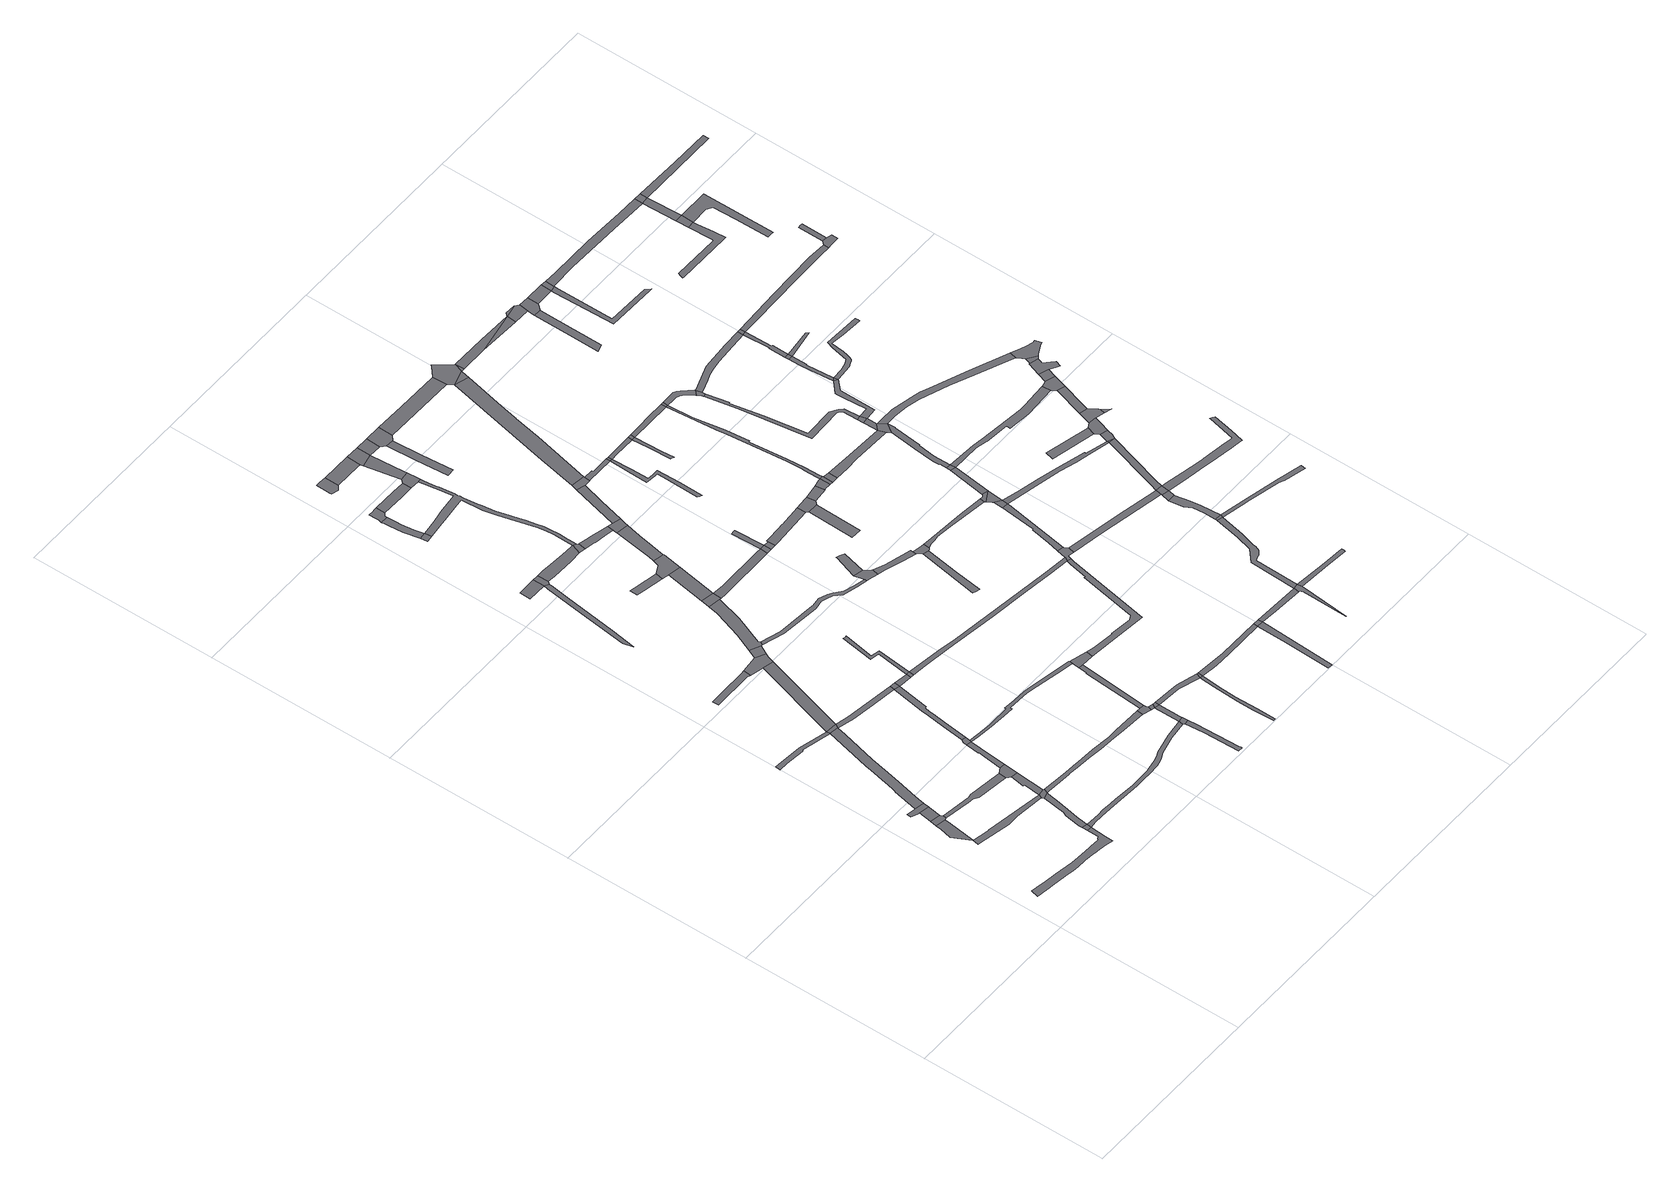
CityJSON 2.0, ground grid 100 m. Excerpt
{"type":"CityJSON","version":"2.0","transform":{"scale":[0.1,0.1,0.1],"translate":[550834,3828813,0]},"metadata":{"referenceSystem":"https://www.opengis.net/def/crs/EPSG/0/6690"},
"CityObjects":{
"road1":{"type":"Road","attributes":{"RoadStructureAttribute.sectionType":"1"},"geometry":[{"type":"MultiSurface","lod":"1","boundaries":[[[0,1,2,3,4,5,6,7,8,9,10,11,12,13,14,15,16,17,18,19,20,21,22,23,24,25,26,27,28,29]]]}]},
"road2":{"type":"Road","attributes":{"function":"3","RoadStructureAttribute.sectionType":"1"},"geometry":[{"type":"MultiSurface","lod":"1","boundaries":[[[30,31,32,33,34,35,36]]]}]},
"road3":{"type":"Road","geometry":[{"type":"MultiSurface","lod":"1","boundaries":[[[37,30,36,38,39,40]]]}]},
"road4":{"type":"Road","attributes":{"function":"3","RoadStructureAttribute.sectionType":"1"},"geometry":[{"type":"MultiSurface","lod":"1","boundaries":[[[41,42,37,40,43,44]]]}]},
"road5":{"type":"Road","geometry":[{"type":"MultiSurface","lod":"1","boundaries":[[[45,46,47,48,41,44,49,50]]]}]},
"road6":{"type":"Road","attributes":{"RoadStructureAttribute.sectionType":"1"},"geometry":[{"type":"MultiSurface","lod":"1","boundaries":[[[51,52,33,53,54,55,56,57,58,59,60]]]}]},
"road7":{"type":"Road","attributes":{"RoadStructureAttribute.sectionType":"1"},"geometry":[{"type":"MultiSurface","lod":"1","boundaries":[[[61,62,63,64,65,66,67,68,69,70]]]}]},
"road8":{"type":"Road","attributes":{"RoadStructureAttribute.sectionType":"1"},"geometry":[{"type":"MultiSurface","lod":"1","boundaries":[[[71,72,39,38,73,74,75,76,77]]]}]},
"road9":{"type":"Road","geometry":[{"type":"MultiSurface","lod":"1","boundaries":[[[78,0,29,79]]]}]},
"road10":{"type":"Road","attributes":{"function":"3","RoadStructureAttribute.sectionType":"1"},"geometry":[{"type":"MultiSurface","lod":"1","boundaries":[[[69,80,81,82,83,84,85,86,87,50,49,88,89,90,91,92,93,94]]]}]},
"road11":{"type":"Road","attributes":{"RoadStructureAttribute.sectionType":"1"},"geometry":[{"type":"MultiSurface","lod":"1","boundaries":[[[95,96,97,98,99,100,101,102,103,104,105,78,79]]]}]},
"road12":{"type":"Road","geometry":[{"type":"MultiSurface","lod":"1","boundaries":[[[106,60,59,107,108,101,100,109]]]}]},
"road13":{"type":"Road","attributes":{"RoadStructureAttribute.sectionType":"1"},"geometry":[{"type":"MultiSurface","lod":"1","boundaries":[[[110,111,112,60,106,113,114]]]}]},
"road14":{"type":"Road","geometry":[{"type":"MultiSurface","lod":"1","boundaries":[[[70,69,94,115]]]}]},
"road15":{"type":"Road","geometry":[{"type":"MultiSurface","lod":"1","boundaries":[[[116,77,76,110,114,117,118]]]}]},
"road16":{"type":"Road","attributes":{"RoadStructureAttribute.sectionType":"1"},"geometry":[{"type":"MultiSurface","lod":"1","boundaries":[[[119,120,121,122,123,124,125]]]}]},
"road17":{"type":"Road","attributes":{"RoadStructureAttribute.sectionType":"1"},"geometry":[{"type":"MultiSurface","lod":"1","boundaries":[[[126,127,128,116,118,129,130]]]}]},
"road18":{"type":"Road","attributes":{"function":"3","RoadStructureAttribute.sectionType":"1"},"geometry":[{"type":"MultiSurface","lod":"1","boundaries":[[[131,132,70,115,133,134]]]}]},
"road19":{"type":"Road","geometry":[{"type":"MultiSurface","lod":"1","boundaries":[[[135,136,126,130,137,138]]]}]},
"road20":{"type":"Road","attributes":{"RoadStructureAttribute.sectionType":"1"},"geometry":[{"type":"MultiSurface","lod":"1","boundaries":[[[139,115,94,140,141,142,143,144]]]}]},
"road21":{"type":"Road","attributes":{"RoadStructureAttribute.sectionType":"1"},"geometry":[{"type":"MultiSurface","lod":"1","boundaries":[[[145,146,147,148,149,150,151,152,153,154,155,156,157,158,79,29,159,160,161,162,163,164,165,166,167,168,169,170,171,172,173,174,175]]]}]},
"road22":{"type":"Road","attributes":{"RoadStructureAttribute.sectionType":"1"},"geometry":[{"type":"MultiSurface","lod":"1","boundaries":[[[143,176,177,178,135,138,179,180,181,182,183,184,185]]]}]},
"road23":{"type":"Road","geometry":[{"type":"MultiSurface","lod":"1","boundaries":[[[186,119,125,131,134,187,188]]]}]},
"road24":{"type":"Road","attributes":{"RoadStructureAttribute.sectionType":"1"},"geometry":[{"type":"MultiSurface","lod":"1","boundaries":[[[189,190,191,192,193,194,195,196,197]]]}]},
"road25":{"type":"Road","attributes":{"RoadStructureAttribute.sectionType":"1"},"geometry":[{"type":"MultiSurface","lod":"1","boundaries":[[[198,199,200,201,202,203,204,205,109,100,206,207,208,209,210,211,212,213,214,215,216,217]]]}]},
"road26":{"type":"Road","attributes":{"RoadStructureAttribute.sectionType":"1"},"geometry":[{"type":"MultiSurface","lod":"1","boundaries":[[[218,219,220,189]]]}]},
"road27":{"type":"Road","geometry":[{"type":"MultiSurface","lod":"1","boundaries":[[[221,186,188,222]]]}]},
"road28":{"type":"Road","geometry":[{"type":"MultiSurface","lod":"1","boundaries":[[[144,143,185,223]]]}]},
"road29":{"type":"Road","geometry":[{"type":"MultiSurface","lod":"1","boundaries":[[[224,218,189,197,225,226]]]}]},
"road30":{"type":"Road","attributes":{"RoadStructureAttribute.sectionType":"1"},"geometry":[{"type":"MultiSurface","lod":"1","boundaries":[[[223,185,227,228]]]}]},
"road31":{"type":"Road","geometry":[{"type":"MultiSurface","lod":"1","boundaries":[[[228,227,229,230]]]}]},
"road32":{"type":"Road","attributes":{"function":"3","RoadStructureAttribute.sectionType":"1"},"geometry":[{"type":"MultiSurface","lod":"1","boundaries":[[[231,232,233,234,221,222,235,236,237,238,239,240]]]}]},
"road33":{"type":"Road","geometry":[{"type":"MultiSurface","lod":"1","boundaries":[[[241,242,243,244]]]}]},
"road34":{"type":"Road","attributes":{"RoadStructureAttribute.sectionType":"1"},"geometry":[{"type":"MultiSurface","lod":"1","boundaries":[[[245,246,247,248,249,250,251,252,253,254,255,137,130,256,257,258,259,260,261,262,263,264,265,266,267]]]}]},
"road35":{"type":"Road","attributes":{"RoadStructureAttribute.sectionType":"1"},"geometry":[{"type":"MultiSurface","lod":"1","boundaries":[[[268,269,270,271,272,273,274,275,276,277,242,241]]]}]},
"road36":{"type":"Road","attributes":{"RoadStructureAttribute.sectionType":"1"},"geometry":[{"type":"MultiSurface","lod":"1","boundaries":[[[278,279,280,281,282,283,284,228,230]]]}]},
"road37":{"type":"Road","geometry":[{"type":"MultiSurface","lod":"1","boundaries":[[[285,286,287,288,289,273,272,290,291,292,293,294,295]]]}]},
"road38":{"type":"Road","attributes":{"RoadStructureAttribute.sectionType":"1"},"geometry":[{"type":"MultiSurface","lod":"1","boundaries":[[[296,297,298,299,224,226,300,301,302,303]]]}]},
"road39":{"type":"Road","geometry":[{"type":"MultiSurface","lod":"1","boundaries":[[[304,305,306,307,308,309,310,311,312,313]]]}]},
"road40":{"type":"Road","geometry":[{"type":"MultiSurface","lod":"1","boundaries":[[[314,231,240,315,316]]]}]},
"road41":{"type":"Road","attributes":{"RoadStructureAttribute.sectionType":"1"},"geometry":[{"type":"MultiSurface","lod":"1","boundaries":[[[317,318,319,320,321,322,323,324]]]}]},
"road42":{"type":"Road","geometry":[{"type":"MultiSurface","lod":"1","boundaries":[[[325,326,327,328,329,330,331,332,333,334,335]]]}]},
"road43":{"type":"Road","attributes":{"RoadStructureAttribute.sectionType":"1"},"geometry":[{"type":"MultiSurface","lod":"1","boundaries":[[[336,337,338,339,340,341,342,343,344,345,346,347,348,349,350,351,352,353,354,355,356,357,358,359,360,361,362,363,364,365,366,367,368,369,370,371,372,241,244,373,374,375,376,377,378,379,380,381,382,383,384,303,385]]]}]},
"road44":{"type":"Road","geometry":[{"type":"MultiSurface","lod":"1","boundaries":[[[386,145,175,321,320]]]}]},
"road45":{"type":"Road","attributes":{"RoadStructureAttribute.sectionType":"1"},"geometry":[{"type":"MultiSurface","lod":"1","boundaries":[[[387,314,316,388]]]}]},
"road46":{"type":"Road","geometry":[{"type":"MultiSurface","lod":"1","boundaries":[[[217,216,389,390,391,392,393,394]]]}]},
"road47":{"type":"Road","attributes":{"RoadStructureAttribute.sectionType":"1"},"geometry":[{"type":"MultiSurface","lod":"1","boundaries":[[[395,293,292,396,397,398]]]}]},
"road48":{"type":"Road","attributes":{"RoadStructureAttribute.sectionType":"1"},"geometry":[{"type":"MultiSurface","lod":"1","boundaries":[[[399,145,386,400,401]]]}]},
"road49":{"type":"Road","geometry":[{"type":"MultiSurface","lod":"1","boundaries":[[[303,302,402,403,404,385]]]}]},
"road50":{"type":"Road","attributes":{"RoadStructureAttribute.sectionType":"1"},"geometry":[{"type":"MultiSurface","lod":"1","boundaries":[[[390,389,399,405]]]}]},
"road51":{"type":"Road","attributes":{"RoadStructureAttribute.sectionType":"1"},"geometry":[{"type":"MultiSurface","lod":"1","boundaries":[[[406,407,408,409,410,411,412,413,236,235,414,415,416,417,418,419,420,421,422,423,424]]]}]},
"road52":{"type":"Road","geometry":[{"type":"MultiSurface","lod":"1","boundaries":[[[405,399,401,425]]]}]},
"road53":{"type":"Road","geometry":[{"type":"MultiSurface","lod":"1","boundaries":[[[426,427,428,313,312,387,388,429,430]]]}]},
"road54":{"type":"Road","attributes":{"RoadStructureAttribute.sectionType":"1"},"geometry":[{"type":"MultiSurface","lod":"1","boundaries":[[[431,432,433,394,393,434]]]}]},
"road55":{"type":"Road","attributes":{"RoadStructureAttribute.sectionType":"1"},"geometry":[{"type":"MultiSurface","lod":"1","boundaries":[[[335,334,435,436,437,438]]]}]},
"road56":{"type":"Road","attributes":{"RoadStructureAttribute.sectionType":"1"},"geometry":[{"type":"MultiSurface","lod":"1","boundaries":[[[439,440,403,402,441,442,443,444,445,446]]]}]},
"road57":{"type":"Road","attributes":{"function":"3","RoadStructureAttribute.sectionType":"1"},"geometry":[{"type":"MultiSurface","lod":"1","boundaries":[[[447,448,449,316,315,450,451,452]]]}]},
"road58":{"type":"Road","geometry":[{"type":"MultiSurface","lod":"1","boundaries":[[[453,454,455,398,397,359,358]]]}]},
"road59":{"type":"Road","attributes":{"RoadStructureAttribute.sectionType":"1"},"geometry":[{"type":"MultiSurface","lod":"1","boundaries":[[[456,457,426,430,458,459,460]]]}]},
"road60":{"type":"Road","attributes":{"RoadStructureAttribute.sectionType":"1"},"geometry":[{"type":"MultiSurface","lod":"1","boundaries":[[[461,425,401,462,463,464]]]}]},
"road61":{"type":"Road","attributes":{"RoadStructureAttribute.sectionType":"1"},"geometry":[{"type":"MultiSurface","lod":"1","boundaries":[[[465,466,467,455,454]]]}]},
"road62":{"type":"Road","geometry":[{"type":"MultiSurface","lod":"1","boundaries":[[[267,266,431,434,468,469]]]}]},
"road63":{"type":"Road","geometry":[{"type":"MultiSurface","lod":"1","boundaries":[[[438,437,467,466,470]]]}]},
"road64":{"type":"Road","attributes":{"RoadStructureAttribute.sectionType":"1"},"geometry":[{"type":"MultiSurface","lod":"1","boundaries":[[[463,471,472,473,474,475,476,477,478,479]]]}]},
"road65":{"type":"Road","geometry":[{"type":"MultiSurface","lod":"1","boundaries":[[[446,445,456,460,480,481,482]]]}]},
"road66":{"type":"Road","attributes":{"RoadStructureAttribute.sectionType":"1"},"geometry":[{"type":"MultiSurface","lod":"1","boundaries":[[[470,466,483,484]]]}]},
"road67":{"type":"Road","geometry":[{"type":"MultiSurface","lod":"1","boundaries":[[[464,463,479,485]]]}]},
"road68":{"type":"Road","attributes":{"RoadStructureAttribute.sectionType":"1"},"geometry":[{"type":"MultiSurface","lod":"1","boundaries":[[[486,487,488,489,490,491]]]}]},
"road69":{"type":"Road","attributes":{"RoadStructureAttribute.sectionType":"1"},"geometry":[{"type":"MultiSurface","lod":"1","boundaries":[[[492,493,494,495,496,230,229,497,498,499,500,501,502,503,504]]]}]},
"road70":{"type":"Road","attributes":{"RoadStructureAttribute.sectionType":"1"},"geometry":[{"type":"MultiSurface","lod":"1","boundaries":[[[505,482,481,506,507]]]}]},
"road71":{"type":"Road","geometry":[{"type":"MultiSurface","lod":"1","boundaries":[[[452,451,508,509]]]}]},
"road72":{"type":"Road","geometry":[{"type":"MultiSurface","lod":"1","boundaries":[[[510,511,424,423,512,513,514,515,516,517]]]}]},
"road73":{"type":"Road","geometry":[{"type":"MultiSurface","lod":"1","boundaries":[[[484,483,486,491,518,519]]]}]},
"road74":{"type":"Road","geometry":[{"type":"MultiSurface","lod":"1","boundaries":[[[520,521,522,452,509]]]}]},
"road75":{"type":"Road","attributes":{"function":"3","RoadStructureAttribute.sectionType":"1"},"geometry":[{"type":"MultiSurface","lod":"1","boundaries":[[[509,508,523,524]]]}]},
"road76":{"type":"Road","geometry":[{"type":"MultiSurface","lod":"1","boundaries":[[[525,526,527,528,510,517]]]}]},
"road77":{"type":"Road","geometry":[{"type":"MultiSurface","lod":"1","boundaries":[[[529,505,507,530,531,532,533]]]}]},
"road78":{"type":"Road","attributes":{"RoadStructureAttribute.sectionType":"1"},"geometry":[{"type":"MultiSurface","lod":"1","boundaries":[[[534,535,514,513,536,537,538,539,540]]]}]},
"road79":{"type":"Road","attributes":{"RoadStructureAttribute.sectionType":"1"},"geometry":[{"type":"MultiSurface","lod":"1","boundaries":[[[541,542,485,479,543,544,545,546,547,548]]]}]},
"road80":{"type":"Road","attributes":{"function":"3","RoadStructureAttribute.sectionType":"1"},"geometry":[{"type":"MultiSurface","lod":"1","boundaries":[[[549,550,551,552,553,554,555,556,524,523,557,558]]]}]},
"road81":{"type":"Road","attributes":{"RoadStructureAttribute.sectionType":"1"},"geometry":[{"type":"MultiSurface","lod":"1","boundaries":[[[503,559,560,561,562,563,564,565,566,567,469,468,568,569,570,571,572]]]}]},
"road82":{"type":"Road","attributes":{"RoadStructureAttribute.sectionType":"1"},"geometry":[{"type":"MultiSurface","lod":"1","boundaries":[[[573,574,575,576,577,578,579,580]]]}]},
"road83":{"type":"Road","attributes":{"RoadStructureAttribute.sectionType":"1"},"geometry":[{"type":"MultiSurface","lod":"1","boundaries":[[[581,582,531,530,583,584,585]]]}]},
"road84":{"type":"Road","attributes":{"RoadStructureAttribute.sectionType":"1"},"geometry":[{"type":"MultiSurface","lod":"1","boundaries":[[[584,586,587,588,589,590,591,592,593,594,595,596,597,598,599,600]]]}]},
"road85":{"type":"Road","geometry":[{"type":"MultiSurface","lod":"1","boundaries":[[[601,540,539,602,573,580,603,604,605]]]}]},
"road86":{"type":"Road","attributes":{"RoadStructureAttribute.sectionType":"1"},"geometry":[{"type":"MultiSurface","lod":"1","boundaries":[[[606,607,519,518,608,609]]]}]},
"road87":{"type":"Road","geometry":[{"type":"MultiSurface","lod":"1","boundaries":[[[585,584,600,610]]]}]},
"road88":{"type":"Road","attributes":{"RoadStructureAttribute.sectionType":"1"},"geometry":[{"type":"MultiSurface","lod":"1","boundaries":[[[611,612,613,614,615]]]}]},
"road89":{"type":"Road","attributes":{"RoadStructureAttribute.sectionType":"1"},"geometry":[{"type":"MultiSurface","lod":"1","boundaries":[[[616,617,529,533,618,619,620,621,622,623]]]}]},
"road90":{"type":"Road","attributes":{"RoadStructureAttribute.sectionType":"1"},"geometry":[{"type":"MultiSurface","lod":"1","boundaries":[[[547,624,625,626,627,628]]]}]},
"road91":{"type":"Road","geometry":[{"type":"MultiSurface","lod":"1","boundaries":[[[629,630,549,558,611,615,631]]]}]},
"road92":{"type":"Road","attributes":{"RoadStructureAttribute.sectionType":"1"},"geometry":[{"type":"MultiSurface","lod":"1","boundaries":[[[632,633,610,600,634,635]]]}]},
"road93":{"type":"Road","geometry":[{"type":"MultiSurface","lod":"1","boundaries":[[[548,547,628,636]]]}]},
"road94":{"type":"Road","geometry":[{"type":"MultiSurface","lod":"1","boundaries":[[[635,637,638,639,640,641,642,643]]]}]},
"road95":{"type":"Road","attributes":{"function":"3","RoadStructureAttribute.sectionType":"1"},"geometry":[{"type":"MultiSurface","lod":"1","boundaries":[[[644,629,631,645]]]}]},
"road96":{"type":"Road","geometry":[{"type":"MultiSurface","lod":"1","boundaries":[[[646,632,635,643]]]}]},
"road97":{"type":"Road","attributes":{"RoadStructureAttribute.sectionType":"1"},"geometry":[{"type":"MultiSurface","lod":"1","boundaries":[[[647,648,605,604,649,650,651,652,653,654,655]]]}]},
"road98":{"type":"Road","geometry":[{"type":"MultiSurface","lod":"1","boundaries":[[[656,504,503,572,657,658,659,660]]]}]},
"road99":{"type":"Road","attributes":{"function":"3","RoadStructureAttribute.sectionType":"1"},"geometry":[{"type":"MultiSurface","lod":"1","boundaries":[[[661,662,644,645,663,664]]]}]},
"road100":{"type":"Road","attributes":{"RoadStructureAttribute.sectionType":"1"},"geometry":[{"type":"MultiSurface","lod":"1","boundaries":[[[665,616,623]]]}]},
"road101":{"type":"Road","geometry":[{"type":"MultiSurface","lod":"1","boundaries":[[[661,664,666,667]]]}]},
"road102":{"type":"Road","attributes":{"RoadStructureAttribute.sectionType":"1"},"geometry":[{"type":"MultiSurface","lod":"1","boundaries":[[[636,628,668,669,670]]]}]},
"road103":{"type":"Road","geometry":[{"type":"MultiSurface","lod":"1","boundaries":[[[671,672,673,674,609,608,675,676,616,665,677]]]}]},
"road104":{"type":"Road","attributes":{"function":"3","RoadStructureAttribute.sectionType":"1"},"geometry":[{"type":"MultiSurface","lod":"1","boundaries":[[[678,667,666,679,680]]]}]},
"road105":{"type":"Road","attributes":{"RoadStructureAttribute.sectionType":"1"},"geometry":[{"type":"MultiSurface","lod":"1","boundaries":[[[681,682,646,643,683,684]]]}]},
"road106":{"type":"Road","attributes":{"RoadStructureAttribute.sectionType":"1"},"geometry":[{"type":"MultiSurface","lod":"1","boundaries":[[[685,686,687,688,689,690,656,660,691,692]]]}]},
"road107":{"type":"Road","attributes":{"RoadStructureAttribute.sectionType":"1"},"geometry":[{"type":"MultiSurface","lod":"1","boundaries":[[[677,665,693]]]}]},
"road108":{"type":"Road","attributes":{"RoadStructureAttribute.sectionType":"1"},"geometry":[{"type":"MultiSurface","lod":"1","boundaries":[[[683,694,695,696,697,698,699,700,701,661,667,702,703,704,705,706,707,708,709]]]}]},
"road109":{"type":"Road","geometry":[{"type":"MultiSurface","lod":"1","boundaries":[[[710,670,669,711,712,713,714,715]]]}]},
"road110":{"type":"Road","geometry":[{"type":"MultiSurface","lod":"1","boundaries":[[[716,717,718,685,692,719]]]}]},
"road111":{"type":"Road","attributes":{"RoadStructureAttribute.sectionType":"1"},"geometry":[{"type":"MultiSurface","lod":"1","boundaries":[[[720,721,716,719]]]}]},
"road112":{"type":"Road","geometry":[{"type":"MultiSurface","lod":"1","boundaries":[[[722,723,724,655,654,721,720]]]}]},
"road113":{"type":"Road","geometry":[{"type":"MultiSurface","lod":"1","boundaries":[[[684,683,709,725]]]}]},
"road114":{"type":"Road","attributes":{"function":"3","RoadStructureAttribute.sectionType":"1"},"geometry":[{"type":"MultiSurface","lod":"1","boundaries":[[[726,727,680,679,728,729,730,731,732,733,734]]]}]},
"road115":{"type":"Road","attributes":{"RoadStructureAttribute.sectionType":"1"},"geometry":[{"type":"MultiSurface","lod":"1","boundaries":[[[735,722,720,736]]]}]},
"road116":{"type":"Road","attributes":{"RoadStructureAttribute.sectionType":"1"},"geometry":[{"type":"MultiSurface","lod":"1","boundaries":[[[737,659,658,738,739,740]]]}]},
"road117":{"type":"Road","attributes":{"RoadStructureAttribute.sectionType":"1"},"geometry":[{"type":"MultiSurface","lod":"1","boundaries":[[[741,742,743,744,725,709,745,746,747,748,749,750,751,752]]]}]},
"road118":{"type":"Road","attributes":{"RoadStructureAttribute.sectionType":"1"},"geometry":[{"type":"MultiSurface","lod":"1","boundaries":[[[753,677,693,754,755]]]}]},
"road119":{"type":"Road","geometry":[{"type":"MultiSurface","lod":"1","boundaries":[[[756,757,735,736,758]]]}]},
"road120":{"type":"Road","attributes":{"RoadStructureAttribute.sectionType":"1"},"geometry":[{"type":"MultiSurface","lod":"1","boundaries":[[[759,760,761,762,670,710,763,764,765,766,767,768,769,770,771,772,773,774,775,776]]]}]},
"road121":{"type":"Road","attributes":{"RoadStructureAttribute.sectionType":"1"},"geometry":[{"type":"MultiSurface","lod":"1","boundaries":[[[777,778,779,780,781,710,715]]]}]},
"road122":{"type":"Road","geometry":[{"type":"MultiSurface","lod":"1","boundaries":[[[752,751,782,783,784,785,786,787]]]}]},
"road123":{"type":"Road","attributes":{"RoadStructureAttribute.sectionType":"1"},"geometry":[{"type":"MultiSurface","lod":"1","boundaries":[[[755,754,788]]]}]},
"road124":{"type":"Road","attributes":{"RoadStructureAttribute.sectionType":"1"},"geometry":[{"type":"MultiSurface","lod":"1","boundaries":[[[789,790,791,792,793,794,795,796,797,798,799,800,801,756,758]]]}]},
"road125":{"type":"Road","attributes":{"RoadStructureAttribute.sectionType":"1"},"geometry":[{"type":"MultiSurface","lod":"1","boundaries":[[[802,803,804,805,806,807,808,809,785,784,810,811,812,813,814,815,816,817,818,819,820,821]]]}]},
"road126":{"type":"Road","geometry":[{"type":"MultiSurface","lod":"1","boundaries":[[[822,734,733,823,797,796,824]]]}]},
"road127":{"type":"Road","attributes":{"RoadStructureAttribute.sectionType":"1"},"geometry":[{"type":"MultiSurface","lod":"1","boundaries":[[[825,826,827,828,734,822]]]}]},
"road128":{"type":"Road","geometry":[{"type":"MultiSurface","lod":"1","boundaries":[[[821,820,826,825]]]}]},
"road129":{"type":"Road","geometry":[{"type":"MultiSurface","lod":"1","boundaries":[[[829,759,776,830]]]}]},
"road130":{"type":"Road","attributes":{"RoadStructureAttribute.sectionType":"1"},"geometry":[{"type":"MultiSurface","lod":"1","boundaries":[[[831,832,833,834,835,719,692,836,837,838,839,840,841]]]}]},
"road131":{"type":"Road","attributes":{"RoadStructureAttribute.sectionType":"1"},"geometry":[{"type":"MultiSurface","lod":"1","boundaries":[[[842,843,844,845,829,830,846,847,848]]]}]},
"road132":{"type":"Road","attributes":{"RoadStructureAttribute.sectionType":"1"},"geometry":[{"type":"MultiSurface","lod":"1","boundaries":[[[849,850,851,852,853,854]]]}]},
"road133":{"type":"Road","attributes":{"RoadStructureAttribute.sectionType":"1"},"geometry":[{"type":"MultiSurface","lod":"1","boundaries":[[[855,842,848,856,857,858]]]}]},
"road134":{"type":"Road","geometry":[{"type":"MultiSurface","lod":"1","boundaries":[[[859,755,860]]]}]},
"road135":{"type":"Road","geometry":[{"type":"MultiSurface","lod":"1","boundaries":[[[860,755,788,861,862]]]}]},
"road136":{"type":"Road","geometry":[{"type":"MultiSurface","lod":"1","boundaries":[[[740,739,855,858,863]]]}]},
"road137":{"type":"Road","attributes":{"RoadStructureAttribute.sectionType":"1"},"geometry":[{"type":"MultiSurface","lod":"1","boundaries":[[[864,865,866,787,786,867,868,869,870,871,872,873]]]}]},
"road138":{"type":"Road","attributes":{"RoadStructureAttribute.sectionType":"1"},"geometry":[{"type":"MultiSurface","lod":"1","boundaries":[[[874,875,876,877,878,821,825,879,880,881]]]}]},
"road139":{"type":"Road","geometry":[{"type":"MultiSurface","lod":"1","boundaries":[[[862,861,849,854,882,883]]]}]},
"road140":{"type":"Road","attributes":{"RoadStructureAttribute.sectionType":"1"},"geometry":[{"type":"MultiSurface","lod":"1","boundaries":[[[884,885,886,887,888,889,758,736,890,891,892,893,894,895,896,897]]]}]},
"road141":{"type":"Road","attributes":{"RoadStructureAttribute.sectionType":"1"},"geometry":[{"type":"MultiSurface","lod":"1","boundaries":[[[840,898,740,863,899,900]]]}]},
"road142":{"type":"Road","geometry":[{"type":"MultiSurface","lod":"1","boundaries":[[[901,874,881]]]}]},
"road143":{"type":"Road","geometry":[{"type":"MultiSurface","lod":"1","boundaries":[[[902,903,904,905]]]}]},
"road144":{"type":"Road","attributes":{"RoadStructureAttribute.sectionType":"1"},"geometry":[{"type":"MultiSurface","lod":"1","boundaries":[[[883,882,906,907]]]}]},
"road145":{"type":"Road","attributes":{"RoadStructureAttribute.sectionType":"1"},"geometry":[{"type":"MultiSurface","lod":"1","boundaries":[[[908,909,910,911,912,913,914,874,901]]]}]},
"road146":{"type":"Road","attributes":{"RoadStructureAttribute.sectionType":"1"},"geometry":[{"type":"MultiSurface","lod":"1","boundaries":[[[915,916,917,918,919,920,921,922,923,830,776]]]}]},
"road147":{"type":"Road","geometry":[{"type":"MultiSurface","lod":"1","boundaries":[[[924,925,912,911]]]}]},
"road148":{"type":"Road","geometry":[{"type":"MultiSurface","lod":"1","boundaries":[[[907,906,926,927,928]]]}]},
"road149":{"type":"Road","attributes":{"RoadStructureAttribute.sectionType":"1"},"geometry":[{"type":"MultiSurface","lod":"1","boundaries":[[[929,930,931,873,932,933,925,924]]]}]},
"road150":{"type":"Road","geometry":[{"type":"MultiSurface","lod":"1","boundaries":[[[841,840,900]]]}]},
"road151":{"type":"Road","attributes":{"RoadStructureAttribute.sectionType":"1"},"geometry":[{"type":"MultiSurface","lod":"1","boundaries":[[[934,841,900,935,936]]]}]},
"road152":{"type":"Road","attributes":{"function":"3","RoadStructureAttribute.sectionType":"1"},"geometry":[{"type":"MultiSurface","lod":"1","boundaries":[[[937,938,939,940,941,942,824,796,943,944,945,946,947,948,949,950,951]]]}]},
"road153":{"type":"Road","geometry":[{"type":"MultiSurface","lod":"1","boundaries":[[[952,864,873,931]]]}]},
"road154":{"type":"Road","attributes":{"RoadStructureAttribute.sectionType":"1"},"geometry":[{"type":"MultiSurface","lod":"1","boundaries":[[[953,954,955,956,957,958,959,960,961,962,963,964,965,966,967,968,969,970,971,972,973,974,863,858]]]}]},
"road155":{"type":"Road","attributes":{"RoadStructureAttribute.sectionType":"1"},"geometry":[{"type":"MultiSurface","lod":"1","boundaries":[[[975,976,977,978,979,980,981,982,983,984,926,906]]]}]},
"road156":{"type":"Road","geometry":[{"type":"MultiSurface","lod":"1","boundaries":[[[985,905,904,934,936,986,987,988]]]}]},
"road157":{"type":"Road","geometry":[{"type":"MultiSurface","lod":"1","boundaries":[[[989,990,991,992,924,911]]]}]},
"road158":{"type":"Road","attributes":{"RoadStructureAttribute.sectionType":"1"},"geometry":[{"type":"MultiSurface","lod":"1","boundaries":[[[993,994,995,996,997,998,999,1000,1001,1002,1003,1004,1005,1006,1007,1008,1009,901,881]]]}]},
"road159":{"type":"Road","geometry":[{"type":"MultiSurface","lod":"1","boundaries":[[[1010,985,988,1011,1012,1013,1014]]]}]},
"road160":{"type":"Road","attributes":{"RoadStructureAttribute.sectionType":"1"},"geometry":[{"type":"MultiSurface","lod":"1","boundaries":[[[1012,1011,1015]]]}]},
"road161":{"type":"Road","attributes":{"RoadStructureAttribute.sectionType":"1"},"geometry":[{"type":"MultiSurface","lod":"1","boundaries":[[[1016,1010,1014,1017,1018]]]}]},
"road162":{"type":"Road","geometry":[{"type":"MultiSurface","lod":"1","boundaries":[[[1019,1020,897,896,1016,1018,1021,1022]]]}]},
"road163":{"type":"Road","attributes":{"RoadStructureAttribute.sectionType":"1"},"geometry":[{"type":"MultiSurface","lod":"1","boundaries":[[[1023,1019,1022,1024]]]}]},
"road164":{"type":"Road","attributes":{"RoadStructureAttribute.sectionType":"1"},"geometry":[{"type":"MultiSurface","lod":"1","boundaries":[[[1025,1026,1027,928,927,1028,1029,1030,1031]]]}]},
"road165":{"type":"Road","geometry":[{"type":"MultiSurface","lod":"1","boundaries":[[[1032,1023,1024,1033,1034,1035,1036,1037,1038,1039]]]}]},
"road166":{"type":"Road","attributes":{"RoadStructureAttribute.sectionType":"1"},"geometry":[{"type":"MultiSurface","lod":"1","boundaries":[[[1040,1039,1038,1041]]]}]},
"road167":{"type":"Road","attributes":{"RoadStructureAttribute.sectionType":"1"},"geometry":[{"type":"MultiSurface","lod":"1","boundaries":[[[1042,1043,952,931,1044,1045,1046,1047,1048,1049]]]}]},
"road168":{"type":"Road","geometry":[{"type":"MultiSurface","lod":"1","boundaries":[[[1050,1051,1052,1053,1054,951,950,1055,1040,1041,1056,1057,1058,1059,1060,1061]]]}]},
"road169":{"type":"Road","attributes":{"RoadStructureAttribute.sectionType":"1"},"geometry":[{"type":"MultiSurface","lod":"1","boundaries":[[[1062,1063,1064,1065,1066,1067,1068,1069,1070,1071,1072,1073,1074]]]}]},
"road170":{"type":"Road","geometry":[{"type":"MultiSurface","lod":"1","boundaries":[[[1075,1076,1077,1074,1073,1078]]]}]},
"road171":{"type":"Road","attributes":{"RoadStructureAttribute.sectionType":"1"},"geometry":[{"type":"MultiSurface","lod":"1","boundaries":[[[1079,1030,1076,1075]]]}]},
"road172":{"type":"Road","attributes":{"RoadStructureAttribute.sectionType":"1"},"geometry":[{"type":"MultiSurface","lod":"1","boundaries":[[[1080,1081,1082,1083,1084,1085,1086,1075,1078]]]}]},
"road173":{"type":"Road","geometry":[{"type":"MultiSurface","lod":"1","boundaries":[[[1031,1030,1079,1087]]]}]},
"road174":{"type":"Road","geometry":[{"type":"MultiSurface","lod":"1","boundaries":[[[1088,1049,1048,1089,1090,1091,1092,1093]]]}]},
"road175":{"type":"Road","geometry":[{"type":"MultiSurface","lod":"1","boundaries":[[[1094,1095,1096,1088,1093]]]}]},
"road176":{"type":"Road","attributes":{"RoadStructureAttribute.sectionType":"1"},"geometry":[{"type":"MultiSurface","lod":"1","boundaries":[[[1097,1087,1079,1098,1099]]]}]}
},
"vertices":[
[542,259,0],[542,205,0],[541,200,0],[531,193,0],[526,189,0],[478,190,0],[467,190,0],[412,193,0],[347,196,0],[247,212,0],[188,221,0],[161,225,0],[101,236,0],[90,195,0],[168,183,0],[182,181,0],[184,181,0],[265,170,0],[313,162,0],[342,159,0],[392,158,0],[409,157,0],[438,155,0],[468,150,0],[472,149,0],[517,142,0],[559,132,0],[560,146,0],[562,177,0],[567,259,0],
[155,813,0],[150,783,0],[138,721,0],[185,630,0],[185,633,0],[204,774,0],[209,804,0],
[161,848,0],[220,807,0],[220,825,0],[214,839,0],
[171,919,0],[173,919,0],[222,893,0],[225,910,0],
[163,952,0],[132,958,0],[128,936,0],[158,924,0],[230,941,0],[178,950,0],
[277,613,0],[276,611,0],[178,596,0],[223,587,0],[327,566,0],[360,560,0],[424,562,0],[562,546,0],[572,544,0],[584,562,0],
[158,1586,0],[28,1599,0],[3,1600,0],[1,1572,0],[51,1570,0],[151,1561,0],[157,1566,0],[309,1529,0],[312,1528,0],[311,1548,0],
[399,807,0],[380,802,0],[356,786,0],[386,782,0],[408,766,0],[573,744,0],[578,783,0],
[542,290,0],[571,283,0],
[253,1285,0],[242,1229,0],[230,1174,0],[221,1133,0],[212,1095,0],[210,1085,0],[207,1085,0],[179,954,0],[240,998,0],[266,1113,0],[285,1203,0],[297,1265,0],[301,1286,0],[348,1473,0],[359,1522,0],
[573,301,0],[578,347,0],[589,408,0],[602,480,0],[609,519,0],[613,541,0],[580,530,0],[566,411,0],[556,393,0],[552,372,0],[543,306,0],
[618,566,0],[577,541,0],[580,535,0],[622,564,0],
[595,727,0],[583,651,0],[591,649,0],[624,643,0],[629,721,0],
[372,1544,0],
[607,800,0],[632,761,0],[635,797,0],
[379,2066,0],[361,2064,0],[224,2063,0],[147,2063,0],[147,2029,0],[359,2031,0],[377,2026,0],
[627,1002,0],[620,934,0],[622,933,0],[644,883,0],[655,998,0],
[447,2009,0],[314,1558,0],[374,1551,0],[502,1994,0],
[639,1037,0],[630,1024,0],[658,1010,0],[661,1035,0],
[444,1525,0],[362,1521,0],[445,1500,0],[565,1482,0],[697,1464,0],[701,1490,0],
[1317,337,0],[1219,324,0],[1108,298,0],[1095,292,0],[1059,280,0],[1034,274,0],[1010,270,0],[992,268,0],[918,266,0],[881,266,0],[770,276,0],[735,278,0],[682,281,0],[650,280,0],[601,262,0],[653,261,0],[709,259,0],[802,253,0],[867,248,0],[891,248,0],[933,248,0],[997,248,0],[1027,249,0],[1043,251,0],[1059,255,0],[1080,261,0],[1097,268,0],[1108,274,0],[1120,278,0],[1216,301,0],[1310,313,0],
[669,1289,0],[664,1248,0],[654,1155,0],[676,1163,0],[685,1236,0],[688,1263,0],[692,1287,0],[699,1287,0],[700,1290,0],[727,1457,0],
[472,2075,0],[513,2032,0],[522,2048,0],
[248,3087,0],[244,3063,0],[215,2854,0],[183,2597,0],[198,2544,0],[217,2682,0],[254,2962,0],[269,3064,0],[270,3075,0],
[1105,528,0],[1086,528,0],[1052,529,0],[946,539,0],[851,545,0],[850,546,0],[814,547,0],[763,552,0],[628,541,0],[703,535,0],[762,531,0],[764,532,0],[818,527,0],[895,521,0],[972,513,0],[1060,505,0],[1106,502,0],[1126,499,0],[1250,491,0],[1251,524,0],
[247,3146,0],[148,3145,0],[148,3088,0],
[492,2121,0],[548,2096,0],
[731,1486,0],
[280,3146,0],[276,3082,0],[281,3088,0],
[801,1450,0],[803,1476,0],
[820,1448,0],[822,1475,0],
[594,2425,0],[585,2373,0],[584,2369,0],[535,2221,0],[554,2095,0],[566,2112,0],[561,2118,0],[559,2121,0],[619,2276,0],[658,2414,0],
[177,3704,0],[142,3698,0],[146,3662,0],[181,3667,0],
[1307,949,0],[1101,986,0],[1074,991,0],[1040,997,0],[974,999,0],[908,1004,0],[906,996,0],[889,996,0],[826,996,0],[785,995,0],[739,1000,0],[697,993,0],[785,983,0],[893,976,0],[923,974,0],[924,986,0],[956,984,0],[1015,982,0],[1037,980,0],[1101,969,0],[1253,938,0],[1307,929,0],[1307,945,0],
[173,3720,0],[164,3756,0],[156,3821,0],[155,3847,0],[153,3896,0],[112,3896,0],[113,3894,0],[115,3883,0],[117,3856,0],[123,3783,0],
[844,1660,0],[798,1669,0],[825,1830,0],[816,1831,0],[807,1833,0],[778,1658,0],[828,1650,0],
[117,3968,0],[117,3939,0],[117,3916,0],[116,3910,0],[113,3897,0],[152,3906,0],[152,3908,0],[167,3919,0],[168,3968,0],[150,3968,0],[144,3968,0],
[509,3134,0],[451,3136,0],[369,3142,0],[316,3146,0],[322,3085,0],[443,3081,0],[501,3084,0],[520,3133,0],
[500,2755,0],[484,2758,0],[461,2762,0],[458,2763,0],[457,2743,0],[457,2723,0],[485,2717,0],[492,2715,0],[601,2692,0],[610,2734,0],
[602,2471,0],[668,2414,0],[670,2459,0],
[1359,25,0],[1358,34,0],[1349,268,0],[1345,309,0],[1319,306,0],[1329,203,0],[1334,16,0],[1359,16,0],
[161,4261,0],[135,4262,0],[116,4262,0],[114,4186,0],[114,4184,0],[115,4178,0],[150,4168,0],[152,4170,0],[164,4179,0],[174,4186,0],[176,4261,0],
[537,3173,0],[537,3177,0],[539,3225,0],[536,3275,0],[533,3307,0],[525,3345,0],[515,3390,0],[498,3454,0],[494,3467,0],[476,3539,0],[465,3604,0],[462,3627,0],[454,3697,0],[452,3716,0],[451,3719,0],[450,3728,0],[449,3740,0],[438,3825,0],[436,3841,0],[433,3864,0],[431,3876,0],[428,3906,0],[427,3917,0],[410,3916,0],[410,3915,0],[413,3896,0],[416,3870,0],[421,3839,0],[423,3824,0],[436,3739,0],[432,3738,0],[423,3737,0],[419,3736,0],[341,3726,0],[324,3724,0],[315,3723,0],[261,3715,0],[251,3675,0],[316,3682,0],[329,3684,0],[363,3688,0],[437,3696,0],[445,3581,0],[460,3518,0],[477,3449,0],[510,3327,0],[518,3282,0],[521,3237,0],[520,3173,0],[537,3128,0],
[1343,339,0],
[638,2684,0],[706,2673,0],
[1296,479,0],[1302,501,0],[1298,505,0],[1297,510,0],[1298,521,0],[1272,523,0],
[295,3966,0],[292,3917,0],[359,3917,0],[359,3966,0],
[1315,474,0],[1342,353,0],[1341,468,0],
[537,3077,0],[545,3118,0],[537,3123,0],
[1325,492,0],
[1091,1988,0],[1038,2005,0],[998,2037,0],[975,2050,0],[933,2067,0],[878,2060,0],[878,2062,0],[671,2081,0],[670,2060,0],[874,2040,0],[876,2040,0],[923,2047,0],[953,2037,0],[981,2025,0],[998,2010,0],[1016,1993,0],[1091,1973,0],[1146,1962,0],[1149,1974,0],
[1342,490,0],
[666,2791,0],[663,2779,0],[657,2758,0],[723,2775,0],[719,2778,0],
[1303,887,0],[1300,843,0],[1294,843,0],[1326,885,0],
[177,4186,0],[316,4184,0],[334,4184,0],[335,4258,0],
[602,3105,0],[601,3105,0],[590,3067,0],[598,3065,0],[653,3056,0],[700,3047,0],[703,3047,0],[706,3080,0],
[1007,2455,0],[996,2455,0],[732,2454,0],[702,2412,0],[1009,2415,0],[1014,2455,0],
[425,3943,0],[420,3988,0],[374,3983,0],
[701,3021,0],[673,2820,0],[734,2851,0],[750,2935,0],[765,3013,0],
[1484,479,0],[1471,457,0],[1584,422,0],[1591,448,0],
[419,4006,0],[404,4183,0],[337,4169,0],
[1392,884,0],[1401,920,0],
[406,4257,0],
[1577,338,0],[1571,203,0],[1572,113,0],[1575,5,0],[1588,5,0],[1587,104,0],[1586,229,0],[1590,326,0],[1598,420,0],
[770,3032,0],[778,3062,0],[736,3073,0],
[473,4182,0],[474,4256,0],
[1601,447,0],
[495,4159,0],[507,4002,0],[521,3833,0],[561,3836,0],[547,4005,0],[536,4157,0],
[1672,1357,0],[1588,1370,0],[1096,1435,0],[1028,1446,0],[937,1459,0],[896,1441,0],[1030,1423,0],[1097,1414,0],[1318,1382,0],[1524,1357,0],[1676,1335,0],[1785,1323,0],[1796,1344,0],
[798,3323,0],[813,3198,0],[844,3312,0],
[1040,2416,0],[1039,2455,0],
[1136,2026,0],[1145,1989,0],[1159,1959,0],[1207,1946,0],[1216,1980,0],[1214,1982,0],[1200,1997,0],[1186,2014,0],
[561,4180,0],[563,4255,0],
[1030,2615,0],[1019,2615,0],[1007,2614,0],
[1069,2417,0],[1068,2455,0],
[1217,2139,0],[1197,2148,0],[1177,2157,0],[1176,2154,0],
[807,3357,0],[878,3312,0],[879,3342,0],[880,3345,0],[880,3347,0],
[1411,1917,0],[1277,1955,0],[1249,1935,0],[1322,1913,0],[1341,1906,0],[1409,1884,0],[1409,1904,0],
[1764,433,0],[1717,437,0],[1612,419,0],[1672,411,0],[1688,409,0],[1777,407,0],[1987,407,0],[1987,431,0],
[1309,2476,0],[1257,2472,0],[1243,2471,0],[1191,2468,0],[1189,2468,0],[1153,2466,0],[1086,2463,0],[1068,2463,0],[1087,2417,0],[1311,2431,0],
[1778,1300,0],[1759,1201,0],[1752,1203,0],[1696,899,0],[1683,893,0],[1670,886,0],[1558,900,0],[1556,895,0],[1442,909,0],[1439,880,0],[1543,870,0],[1718,850,0],[1800,1300,0],[1805,1317,0],
[1429,1859,0],[1404,1709,0],[1375,1541,0],[1393,1535,0],[1410,1529,0],[1411,1532,0],[1432,1674,0],[1460,1852,0],
[934,3333,0],[930,3340,0],[879,3312,0],[1028,3311,0],[1028,3333,0],
[1026,3207,0],[1025,3105,0],[1080,3098,0],[1093,3098,0],[1095,3061,0],[1090,2871,0],[1101,2864,0],[1112,2858,0],[1112,2864,0],[1114,2986,0],[1112,3111,0],[1080,3110,0],[1047,3113,0],[1046,3210,0],[1041,3311,0],
[1450,1897,0],[1430,1862,0],[1463,1854,0],[1475,1862,0],[1477,1894,0],
[726,4252,0],[725,4252,0],[954,4173,0],[950,4248,0],
[1041,3332,0],
[1322,2420,0],[1316,2172,0],[1340,2171,0],[1371,2171,0],[1377,2419,0],
[973,4142,0],[847,3559,0],[948,3656,0],[979,3804,0],[979,3806,0],[981,3814,0],[1000,3901,0],[1047,4122,0],
[1987,264,0],[1977,34,0],[1976,4,0],[2004,2,0],[2021,405,0],
[1385,2482,0],[1374,2480,0],[1392,2437,0],
[1190,3334,0],[1078,3332,0],[1078,3312,0],[1191,3312,0],
[2018,430,0],
[1196,3222,0],[1202,3104,0],[1211,3102,0],[1220,3099,0],[1220,3102,0],[1214,3169,0],[1208,3312,0],
[1463,2494,0],[1471,2442,0],
[1208,3335,0],
[1720,1874,0],[1566,1887,0],[1492,1867,0],[1499,1868,0],[1522,1870,0],[1552,1873,0],[1637,1864,0],[1845,1836,0],[1847,1860,0],
[1807,1395,0],[1811,1339,0],[1845,1333,0],[1851,1367,0],[1838,1388,0],
[1512,2502,0],[1500,2500,0],[1472,2446,0],[1511,2446,0],
[1057,4167,0],
[1528,2445,0],[1529,2501,0],
[2109,399,0],[2264,390,0],[2269,419,0],
[1006,4299,0],[998,4292,0],[997,4291,0],[953,4251,0],[956,4171,0],[973,4143,0],[1074,4218,0],
[1529,2499,0],[1562,2445,0],[1563,2492,0],
[1345,3339,0],[1280,3336,0],[1440,3312,0],[1440,3340,0],
[1865,1747,0],[1863,1720,0],[1846,1562,0],[1842,1561,0],[1822,1456,0],[1821,1456,0],[1897,1736,0],[1898,1744,0],
[1075,4168,0],
[1451,3192,0],[1466,3051,0],[1475,2995,0],[1493,2817,0],[1505,2682,0],[1509,2602,0],[1509,2589,0],[1511,2517,0],[1528,2516,0],[1524,2599,0],[1516,2693,0],[1497,2891,0],[1502,2891,0],[1489,3019,0],[1462,3182,0],[1453,3312,0],
[2294,422,0],[2271,387,0],[2275,381,0],[2277,372,0],[2273,130,0],[2299,397,0],
[1866,1804,0],[1869,1800,0],[1869,1796,0],[1901,1778,0],
[1908,1860,0],[1850,1828,0],
[1875,1869,0],[1871,1865,0],[1865,1858,0],
[1453,3340,0],
[1705,2485,0],[1704,2485,0],[1637,2444,0],[1703,2445,0],[1706,2445,0],[1742,2445,0],[1906,2438,0],[1914,2437,0],[1900,2475,0],
[1904,2070,0],[1934,2065,0],
[2185,1304,0],[2014,1303,0],[2359,1235,0],[2366,1269,0],
[1557,3321,0],[1549,3326,0],[1543,3332,0],[1529,3340,0],[1496,3312,0],[1512,3312,0],[1530,3306,0],[1539,3299,0],[1551,3289,0],[1569,3264,0],[1578,3250,0],[1601,3271,0],
[1266,4214,0],[1222,4169,0],[1445,4209,0],
[1906,2093,0],[1906,2079,0],[1932,2092,0],
[2386,940,0],[2361,807,0],[2337,721,0],[2278,666,0],[2301,656,0],[2316,663,0],[2326,665,0],[2331,667,0],[2337,670,0],[2345,675,0],[2353,682,0],[2354,683,0],[2359,690,0],[2363,700,0],[2365,709,0],[2369,727,0],[2390,804,0],[2417,933,0],
[2453,384,0],[2585,373,0],[2586,384,0],[2587,395,0],[2458,406,0],
[1584,3240,0],[1587,3234,0],[1593,3219,0],[1610,3222,0],[1607,3238,0],[1601,3268,0],
[1443,4160,0],
[1928,2184,0],[1941,2274,0],[1943,2274,0],[1961,2424,0],[1962,2425,0],[1961,2431,0],[1961,2464,0],[1961,2466,0],[1928,2419,0],[1913,2282,0],[1902,2165,0],[1903,2133,0],[1906,2133,0],
[1912,2674,0],[1896,2693,0],[1857,2716,0],[1702,2711,0],[1698,2713,0],[1663,2939,0],[1629,3102,0],[1634,3103,0],[1595,3213,0],[1596,3209,0],[1626,3054,0],[1629,3035,0],[1683,2680,0],[1683,2679,0],[1685,2679,0],[1874,2686,0],[1886,2679,0],[1895,2667,0],[1898,2589,0],[1920,2592,0],
[1929,2503,0],[1922,2427,0],[1932,2502,0],
[1930,2559,0],[1898,2554,0],[1900,2502,0],[1900,2476,0],
[2387,950,0],[2423,950,0],
[2353,1653,0],[2354,1661,0],[2206,1702,0],[2106,1726,0],[1981,1755,0],[2041,1715,0],[2199,1679,0],[2284,1655,0],[2372,1634,0],[2469,1610,0],[2470,1623,0],
[2349,1186,0],[2362,1110,0],[2382,1072,0],[2388,1016,0],[2415,1055,0],[2405,1110,0],[2390,1185,0],
[1526,4115,0],[1524,3940,0],[1523,3757,0],[1563,3770,0],[1564,3925,0],[1565,4115,0],
[2361,1230,0],[2391,1190,0],[2397,1216,0],[2398,1222,0],
[1461,4226,0],[1516,4224,0],
[1527,4157,0],[1534,4207,0],
[2402,1265,0],
[1995,3335,0],[1900,3331,0],[1743,3319,0],[1648,3251,0],[1681,3264,0],[1713,3277,0],[1748,3284,0],[1803,3293,0],[1873,3298,0],[1996,3305,0],
[2019,2815,0],[1964,2762,0],[1962,2748,0],[1964,2716,0],[1975,2595,0],[1992,2562,0],[1991,2756,0],[2040,2804,0],
[1590,4145,0],[1591,4206,0],
[2507,2051,0],[2419,2048,0],[2389,2047,0],[2252,2062,0],[2142,2075,0],[2087,2081,0],[2083,2062,0],[2144,2050,0],[2144,2048,0],[2271,2034,0],[2269,2015,0],[2390,2002,0],[2562,2010,0],[2558,2055,0],
[2378,1306,0],[2412,1307,0],[2505,1606,0],
[2035,2826,0],
[2249,1797,0],[2238,1751,0],[2468,1698,0],[2483,1740,0],
[1687,4146,0],[1689,4203,0],
[2032,2836,0],[2023,2970,0],[2025,2970,0],[2025,3052,0],[2002,3052,0],[2003,2994,0],[2008,2935,0],
[2556,903,0],[2575,899,0],[2738,862,0],[2762,848,0],[2875,821,0],[2878,834,0],[2881,846,0],[2742,879,0],[2578,917,0],
[2025,3074,0],[2002,3073,0],
[1717,4152,0],[1717,4156,0],[1718,4202,0],
[2025,3162,0],[2019,3164,0],[2016,3308,0],[2004,3163,0],[2000,3162,0],
[2484,1673,0],[2515,1630,0],[2524,1661,0],
[2438,2373,0],[2246,2448,0],[2202,2467,0],[2173,2475,0],[2041,2501,0],[1961,2502,0],[2017,2466,0],[2092,2460,0],[2161,2443,0],[2311,2387,0],[2431,2337,0],[2617,2258,0],[2623,2255,0],[2625,2254,0],[2632,2291,0],
[2015,3336,0],
[2416,1219,0],[2518,1201,0],[2626,1183,0],[2640,1181,0],[2776,1158,0],[2834,1148,0],[2840,1147,0],[2841,1151,0],[2858,1223,0],[2880,1329,0],[2869,1336,0],[2859,1343,0],[2858,1339,0],[2824,1191,0],[2817,1192,0],[2782,1197,0],[2648,1217,0],[2632,1219,0],[2525,1240,0],[2429,1259,0],[2405,1264,0],[2404,1264,0],
[1687,4128,0],[1691,4011,0],[1698,3804,0],[1959,3797,0],[1970,3797,0],[1959,3809,0],[1948,3821,0],[1718,3827,0],[1719,3904,0],[1717,4129,0],
[2510,1754,0],[2540,1713,0],[2541,1713,0],[2552,1749,0],
[2181,3078,0],[2185,3079,0],[2180,3085,0],[2175,3091,0],
[2130,2811,0],[2148,2819,0],[2160,2824,0],[2170,2831,0],[2175,2844,0],[2182,2864,0],[2187,2889,0],[2196,2959,0],[2271,2950,0],[2379,2943,0],[2380,2956,0],[2380,2968,0],[2188,2976,0],[2176,2939,0],[2157,2849,0],[2130,2836,0],[2092,2828,0],
[2530,1823,0],[2598,1737,0],[2605,1766,0],[2600,1773,0],[2571,1811,0],
[2638,1726,0],
[2578,1987,0],[2585,1857,0],[2620,1974,0],
[2590,2061,0],[2577,2057,0],[2631,2010,0],[2642,2045,0],
[2606,2110,0],[2657,2093,0],
[2249,4192,0],[2024,4199,0],[1789,4200,0],[1862,4158,0],[2157,4151,0],[2357,4145,0],[2358,4189,0],
[2630,2183,0],[2687,2077,0],[2705,2065,0],[2715,2097,0],[2671,2144,0],[2672,2148,0],[2681,2170,0],[2636,2181,0],
[2645,2215,0],[2695,2182,0],
[2552,3355,0],[2275,3347,0],[2103,3310,0],[2253,3314,0],[2410,3319,0],[2592,3323,0],[2647,3323,0],[2647,3351,0],
[2742,2250,0],[2741,2250,0],[2711,2260,0],[2684,2269,0],[2671,2274,0],[2638,2229,0],[2704,2190,0],[2746,2210,0],[2750,2212,0],[2759,2215,0],[2770,2219,0],[2760,2251,0],
[2373,3771,0],[2370,3762,0],[2368,3758,0],[2118,3761,0],[2112,3744,0],[2106,3728,0],[2112,3728,0],[2408,3726,0],[2418,3726,0],[2412,3791,0],[2404,3875,0],[2402,3896,0],[2367,3894,0],
[2406,3963,0],[2363,3961,0],[2364,3950,0],[2404,3896,0],
[2397,4149,0],
[2499,3899,0],[2529,3879,0],[2533,3760,0],[2535,3575,0],[2554,3575,0],[2572,3575,0],[2567,3963,0],
[2397,4189,0],
[2664,3369,0],[2668,3324,0],[2695,3324,0],[2717,3324,0],[2717,3357,0],[2689,3366,0],
[2691,3504,0],[2677,3504,0],[2663,3503,0],
[2646,4183,0],[2849,4149,0],[2849,4182,0]
]}
